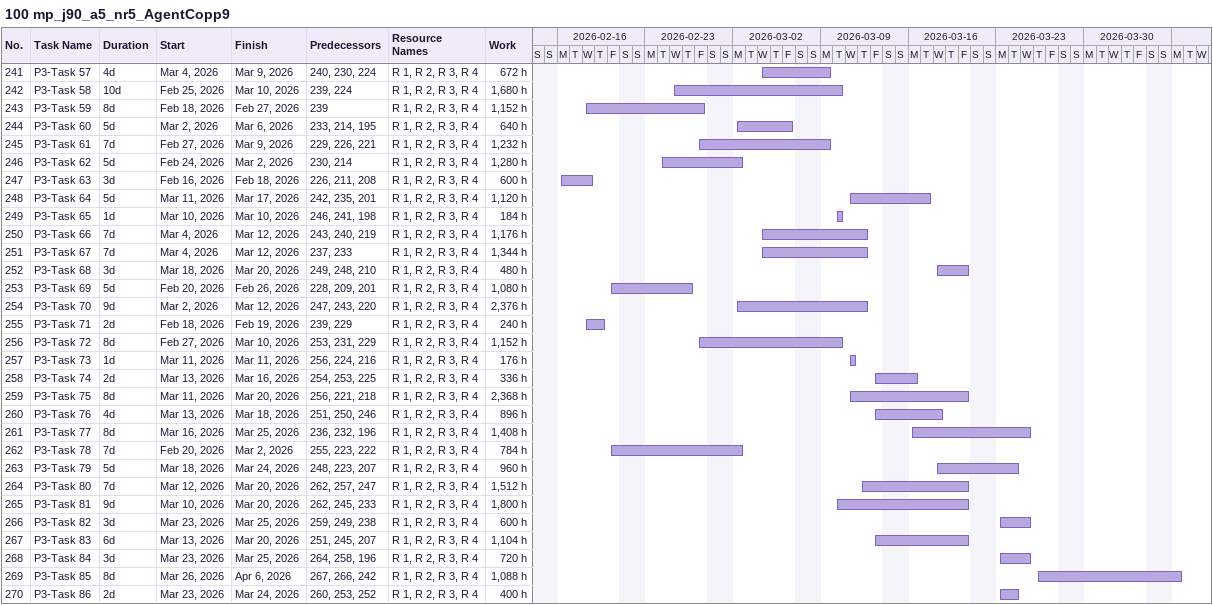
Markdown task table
100 mp_j90_a5_nr5_AgentCopp9

| ID | Task | Duration | Start | Finish | Predecessors | Resources | Work (h) |
|---|---|---|---|---|---|---|---|
| 241 | P3-Task 57 | 4d | 2026-03-04 | 2026-03-09 | 240, 230, 224 | R 1, R 2, R 3, R 4 | 672 |
| 242 | P3-Task 58 | 10d | 2026-02-25 | 2026-03-10 | 239, 224 | R 1, R 2, R 3, R 4 | 1680 |
| 243 | P3-Task 59 | 8d | 2026-02-18 | 2026-02-27 | 239 | R 1, R 2, R 3, R 4 | 1152 |
| 244 | P3-Task 60 | 5d | 2026-03-02 | 2026-03-06 | 233, 214, 195 | R 1, R 2, R 3, R 4 | 640 |
| 245 | P3-Task 61 | 7d | 2026-02-27 | 2026-03-09 | 229, 226, 221 | R 1, R 2, R 3, R 4 | 1232 |
| 246 | P3-Task 62 | 5d | 2026-02-24 | 2026-03-02 | 230, 214 | R 1, R 2, R 3, R 4 | 1280 |
| 247 | P3-Task 63 | 3d | 2026-02-16 | 2026-02-18 | 226, 211, 208 | R 1, R 2, R 3, R 4 | 600 |
| 248 | P3-Task 64 | 5d | 2026-03-11 | 2026-03-17 | 242, 235, 201 | R 1, R 2, R 3, R 4 | 1120 |
| 249 | P3-Task 65 | 1d | 2026-03-10 | 2026-03-10 | 246, 241, 198 | R 1, R 2, R 3, R 4 | 184 |
| 250 | P3-Task 66 | 7d | 2026-03-04 | 2026-03-12 | 243, 240, 219 | R 1, R 2, R 3, R 4 | 1176 |
| 251 | P3-Task 67 | 7d | 2026-03-04 | 2026-03-12 | 237, 233 | R 1, R 2, R 3, R 4 | 1344 |
| 252 | P3-Task 68 | 3d | 2026-03-18 | 2026-03-20 | 249, 248, 210 | R 1, R 2, R 3, R 4 | 480 |
| 253 | P3-Task 69 | 5d | 2026-02-20 | 2026-02-26 | 228, 209, 201 | R 1, R 2, R 3, R 4 | 1080 |
| 254 | P3-Task 70 | 9d | 2026-03-02 | 2026-03-12 | 247, 243, 220 | R 1, R 2, R 3, R 4 | 2376 |
| 255 | P3-Task 71 | 2d | 2026-02-18 | 2026-02-19 | 239, 229 | R 1, R 2, R 3, R 4 | 240 |
| 256 | P3-Task 72 | 8d | 2026-02-27 | 2026-03-10 | 253, 231, 229 | R 1, R 2, R 3, R 4 | 1152 |
| 257 | P3-Task 73 | 1d | 2026-03-11 | 2026-03-11 | 256, 224, 216 | R 1, R 2, R 3, R 4 | 176 |
| 258 | P3-Task 74 | 2d | 2026-03-13 | 2026-03-16 | 254, 253, 225 | R 1, R 2, R 3, R 4 | 336 |
| 259 | P3-Task 75 | 8d | 2026-03-11 | 2026-03-20 | 256, 221, 218 | R 1, R 2, R 3, R 4 | 2368 |
| 260 | P3-Task 76 | 4d | 2026-03-13 | 2026-03-18 | 251, 250, 246 | R 1, R 2, R 3, R 4 | 896 |
| 261 | P3-Task 77 | 8d | 2026-03-16 | 2026-03-25 | 236, 232, 196 | R 1, R 2, R 3, R 4 | 1408 |
| 262 | P3-Task 78 | 7d | 2026-02-20 | 2026-03-02 | 255, 223, 222 | R 1, R 2, R 3, R 4 | 784 |
| 263 | P3-Task 79 | 5d | 2026-03-18 | 2026-03-24 | 248, 223, 207 | R 1, R 2, R 3, R 4 | 960 |
| 264 | P3-Task 80 | 7d | 2026-03-12 | 2026-03-20 | 262, 257, 247 | R 1, R 2, R 3, R 4 | 1512 |
| 265 | P3-Task 81 | 9d | 2026-03-10 | 2026-03-20 | 262, 245, 233 | R 1, R 2, R 3, R 4 | 1800 |
| 266 | P3-Task 82 | 3d | 2026-03-23 | 2026-03-25 | 259, 249, 238 | R 1, R 2, R 3, R 4 | 600 |
| 267 | P3-Task 83 | 6d | 2026-03-13 | 2026-03-20 | 251, 245, 207 | R 1, R 2, R 3, R 4 | 1104 |
| 268 | P3-Task 84 | 3d | 2026-03-23 | 2026-03-25 | 264, 258, 196 | R 1, R 2, R 3, R 4 | 720 |
| 269 | P3-Task 85 | 8d | 2026-03-26 | 2026-04-06 | 267, 266, 242 | R 1, R 2, R 3, R 4 | 1088 |
| 270 | P3-Task 86 | 2d | 2026-03-23 | 2026-03-24 | 260, 253, 252 | R 1, R 2, R 3, R 4 | 400 |
